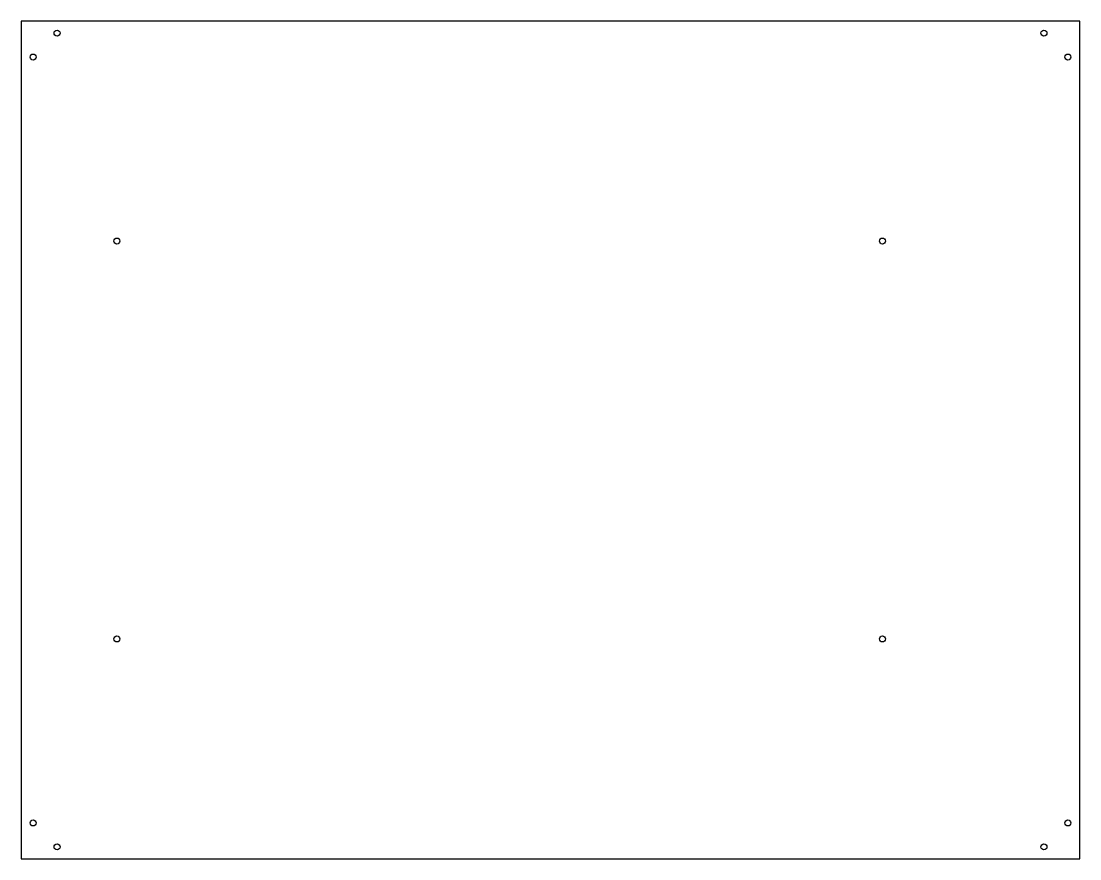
# Model space of a CAD drawing. Header units: millimetres. Extents: x 0 to 885, y 0 to 700.
import ezdxf

# ---------------------------------------------------------------- set-up
doc = ezdxf.new("R2010")
doc.units = ezdxf.units.MM

msp = doc.modelspace()

# ---------------------------------------------------------------- linework, layer by layer
at = {"color": 7, "linetype": 'Continuous', "lineweight": 25}
for p, q in [((885, 700), (0, 700)), ((0, 700), (0, 0)), ((885, 0), (885, 700)), ((0, 0), (885, 0))]:
    msp.add_line(p, q, dxfattribs=at)
for centre in [(30, 690), (855, 690), (10, 670), (875, 670), (80, 516.25), (720, 516.25), (80, 183.75), (720, 183.75), (10, 30), (875, 30), (30, 10), (855, 10)]:
    msp.add_circle(centre, 2.5, dxfattribs=at)

doc.saveas('drawing.dxf')
